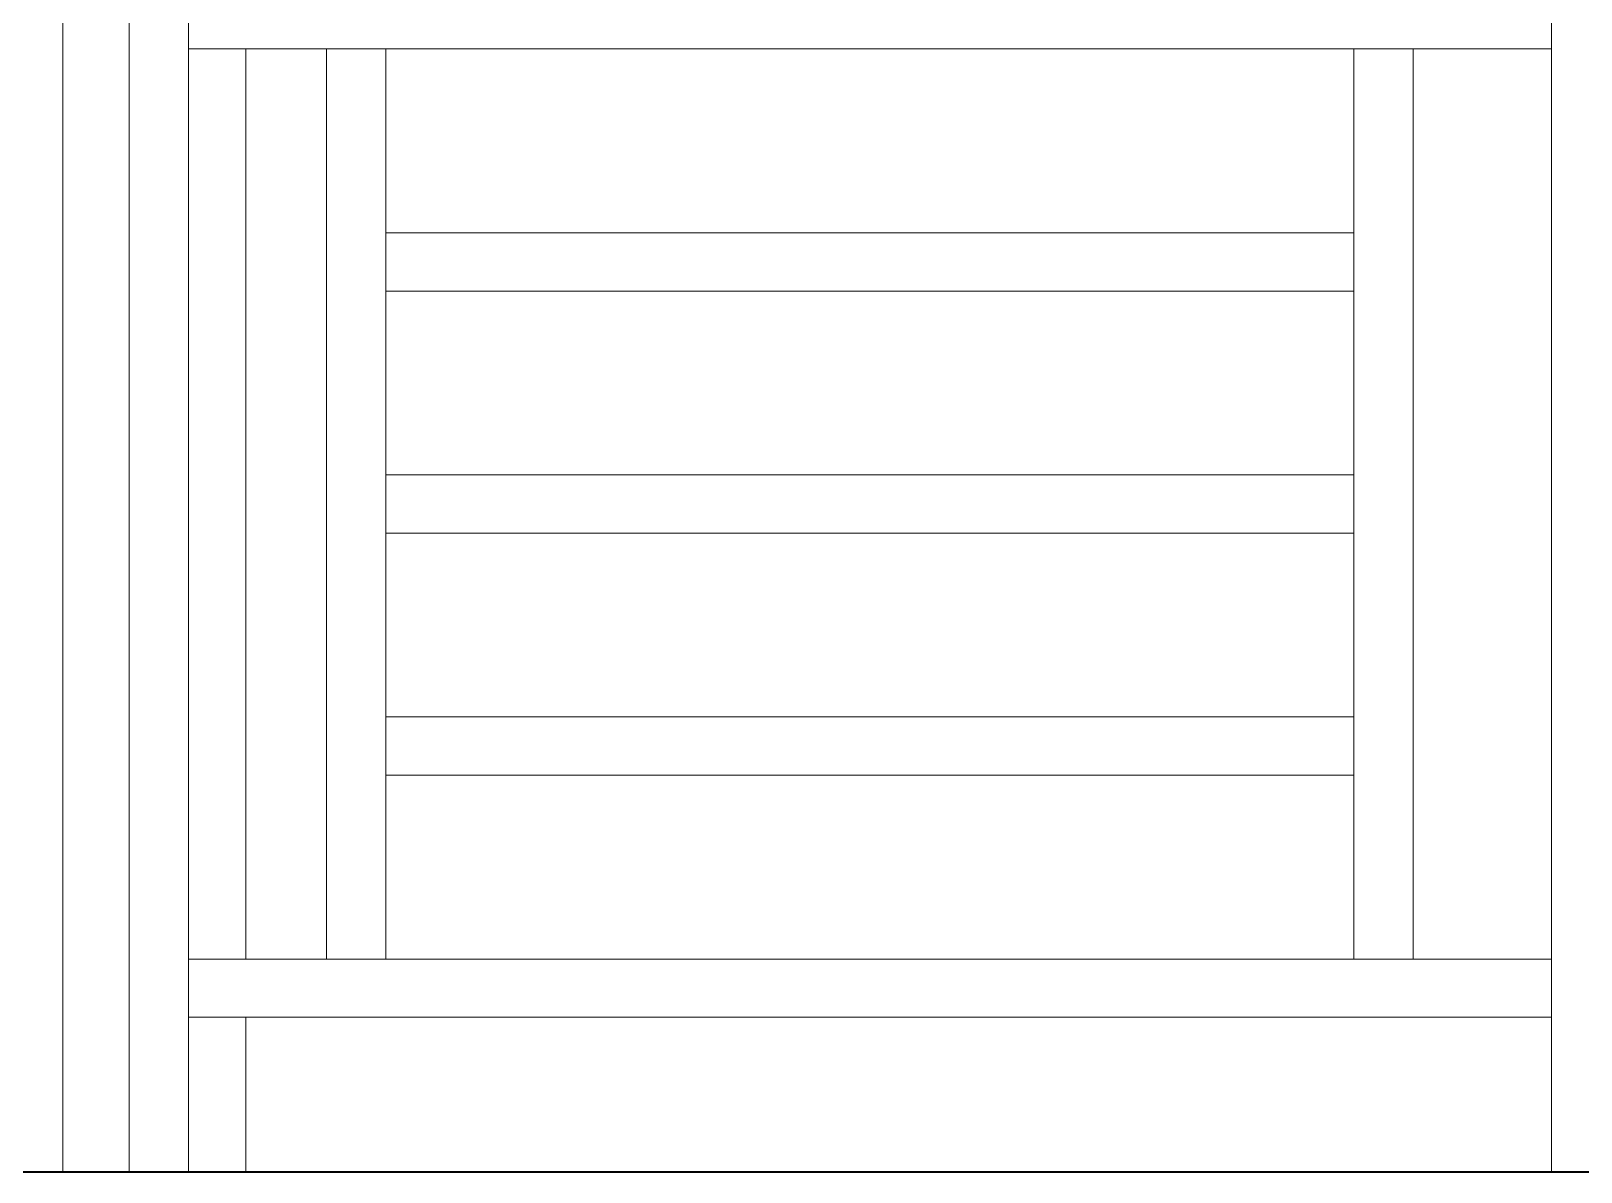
# Model space of a CAD drawing. Header units: inches. Extents: x 136316 to 139491, y -21083 to -17511.
# Drawn here: x 137662.31 to 137702.35, y -19833.19 to -19803.73 of the extents above; entities that cross this region are included whole.
import ezdxf

# ---------------------------------------------------------------- set-up
doc = ezdxf.new("R2010")
doc.units = ezdxf.units.IN
doc.header["$LTSCALE"] = 0.5
doc.header["$MEASUREMENT"] = 0
for name, color, linetype, lineweight in [('PARAPET', 50, 'Continuous', 13), ('wall', 1, 'Continuous', 40), ('window', 4, 'Continuous', 13)]:
    doc.layers.add(name, color=color, linetype=linetype, lineweight=lineweight)

msp = doc.modelspace()

# ---------------------------------------------------------------- linework, layer by layer
at = {"layer": 'PARAPET'}
for p, q in [((137663.132, -19833.194), (137663.132, -19798.694)), ((137664.845, -19833.194), (137664.845, -19798.694)), ((137666.376, -19833.194), (137666.376, -19798.694)), ((137701.587, -19833.194), (137701.587, -19798.694)), ((137666.376, -19804.194), (137701.587, -19804.194)), ((137669.948, -19808.944), (137669.948, -19804.194)), ((137671.479, -19808.944), (137671.479, -19804.194)), ((137696.484, -19827.694), (137696.484, -19804.194)), ((137698.015, -19827.694), (137698.015, -19804.194)), ((137669.948, -19827.694), (137669.948, -19808.944)), ((137671.479, -19827.694), (137671.479, -19808.944)), ((137696.484, -19808.944), (137671.479, -19808.944)), ((137671.479, -19810.444), (137696.484, -19810.444)), ((137696.484, -19815.194), (137671.479, -19815.194)), ((137671.479, -19816.694), (137696.484, -19816.694)), ((137696.484, -19821.444), (137671.479, -19821.444)), ((137671.479, -19822.944), (137696.484, -19822.944)), ((137698.015, -19827.694), (137666.376, -19827.694)), ((137701.587, -19827.694), (137698.015, -19827.694)), ((137666.376, -19829.194), (137701.587, -19829.194)), ((137666.376, -19833.194), (137661.601, -19833.194)), ((137666.376, -19833.194), (137701.587, -19833.194)), ((137743.103, -19833.194), (137701.587, -19833.194))]:
    msp.add_line(p, q, dxfattribs=at)
at = {"layer": 'wall'}
msp.add_line((137619.86, -19833.194), (137749.817, -19833.194), dxfattribs=at)
at = {"layer": 'window'}
for p, q in [((137667.86, -19827.694), (137667.86, -19804.194)), ((137667.86, -19833.194), (137667.86, -19829.194)), ((137667.86, -19833.194), (137666.655, -19833.194))]:
    msp.add_line(p, q, dxfattribs=at)

doc.saveas('drawing.dxf')
